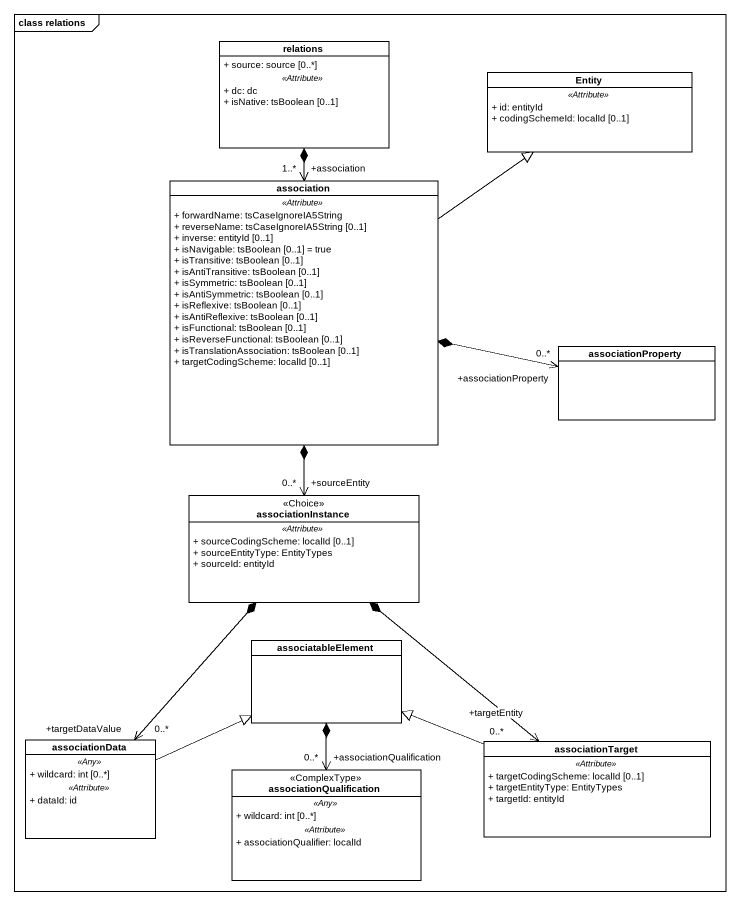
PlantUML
@startuml
mainframe class relations
hide circle
hide empty members
skinparam classAttributeIconSize 0
class relations #FFFFFF {
  + source: source [0..*]
  .. <<Attribute>> ..
  + dc: dc
  + isNative: tsBoolean [0..1]
}
class "Entity" as Entity_ #FFFFFF {
  .. <<Attribute>> ..
  + id: entityId
  + codingSchemeId: localId [0..1]
}
class association #FFFFFF {
  .. <<Attribute>> ..
  + forwardName: tsCaseIgnoreIA5String
  + reverseName: tsCaseIgnoreIA5String [0..1]
  + inverse: entityId [0..1]
  + isNavigable: tsBoolean [0..1] = true
  + isTransitive: tsBoolean [0..1]
  + isAntiTransitive: tsBoolean [0..1]
  + isSymmetric: tsBoolean [0..1]
  + isAntiSymmetric: tsBoolean [0..1]
  + isReflexive: tsBoolean [0..1]
  + isAntiReflexive: tsBoolean [0..1]
  + isFunctional: tsBoolean [0..1]
  + isReverseFunctional: tsBoolean [0..1]
  + isTranslationAssociation: tsBoolean [0..1]
  + targetCodingScheme: localId [0..1]
}
class associationProperty #FFFFFF
class associationInstance <<Choice>> #FFFFFF {
  .. <<Attribute>> ..
  + sourceCodingScheme: localId [0..1]
  + sourceEntityType: EntityTypes
  + sourceId: entityId
}
class associatableElement #FFFFFF
class associationData #FFFFFF {
  .. <<Any>> ..
  + wildcard: int [0..*]
  .. <<Attribute>> ..
  + dataId: id
}
class associationQualification <<ComplexType>> #FFFFFF {
  .. <<Any>> ..
  + wildcard: int [0..*]
  .. <<Attribute>> ..
  + associationQualifier: localId
}
class associationTarget #FFFFFF {
  .. <<Attribute>> ..
  + targetCodingScheme: localId [0..1]
  + targetEntityType: EntityTypes
  + targetId: entityId
}
association "+association\n1..*" <-up-* relations
association -up-|> Entity_
associationProperty "+associationProperty\n0..*" <-left-* association
associationInstance "+sourceEntity\n0..*" <-up-* association
associationData "+targetDataValue\n0..*" <-up-* associationInstance
associationData -right-|> associatableElement
associationQualification "+associationQualification\n0..*" <-up-* associatableElement
associationTarget "+targetEntity\n0..*" <-up-* associationInstance
associationTarget -left-|> associatableElement
@enduml
